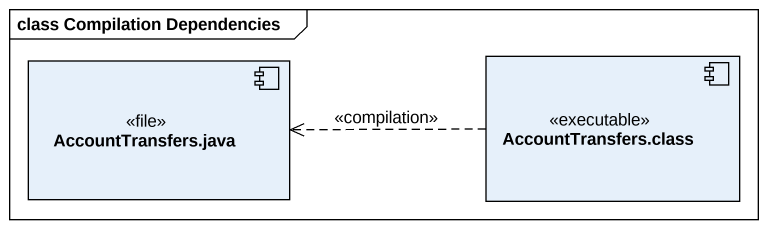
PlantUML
@startuml
mainframe class Compilation Dependencies
component "AccountTransfers.java" as AccountTransfers_java <<file>>
component "AccountTransfers.class" as AccountTransfers_class <<executable>>
AccountTransfers_class .left.> AccountTransfers_java : <<compilation>>
@enduml
